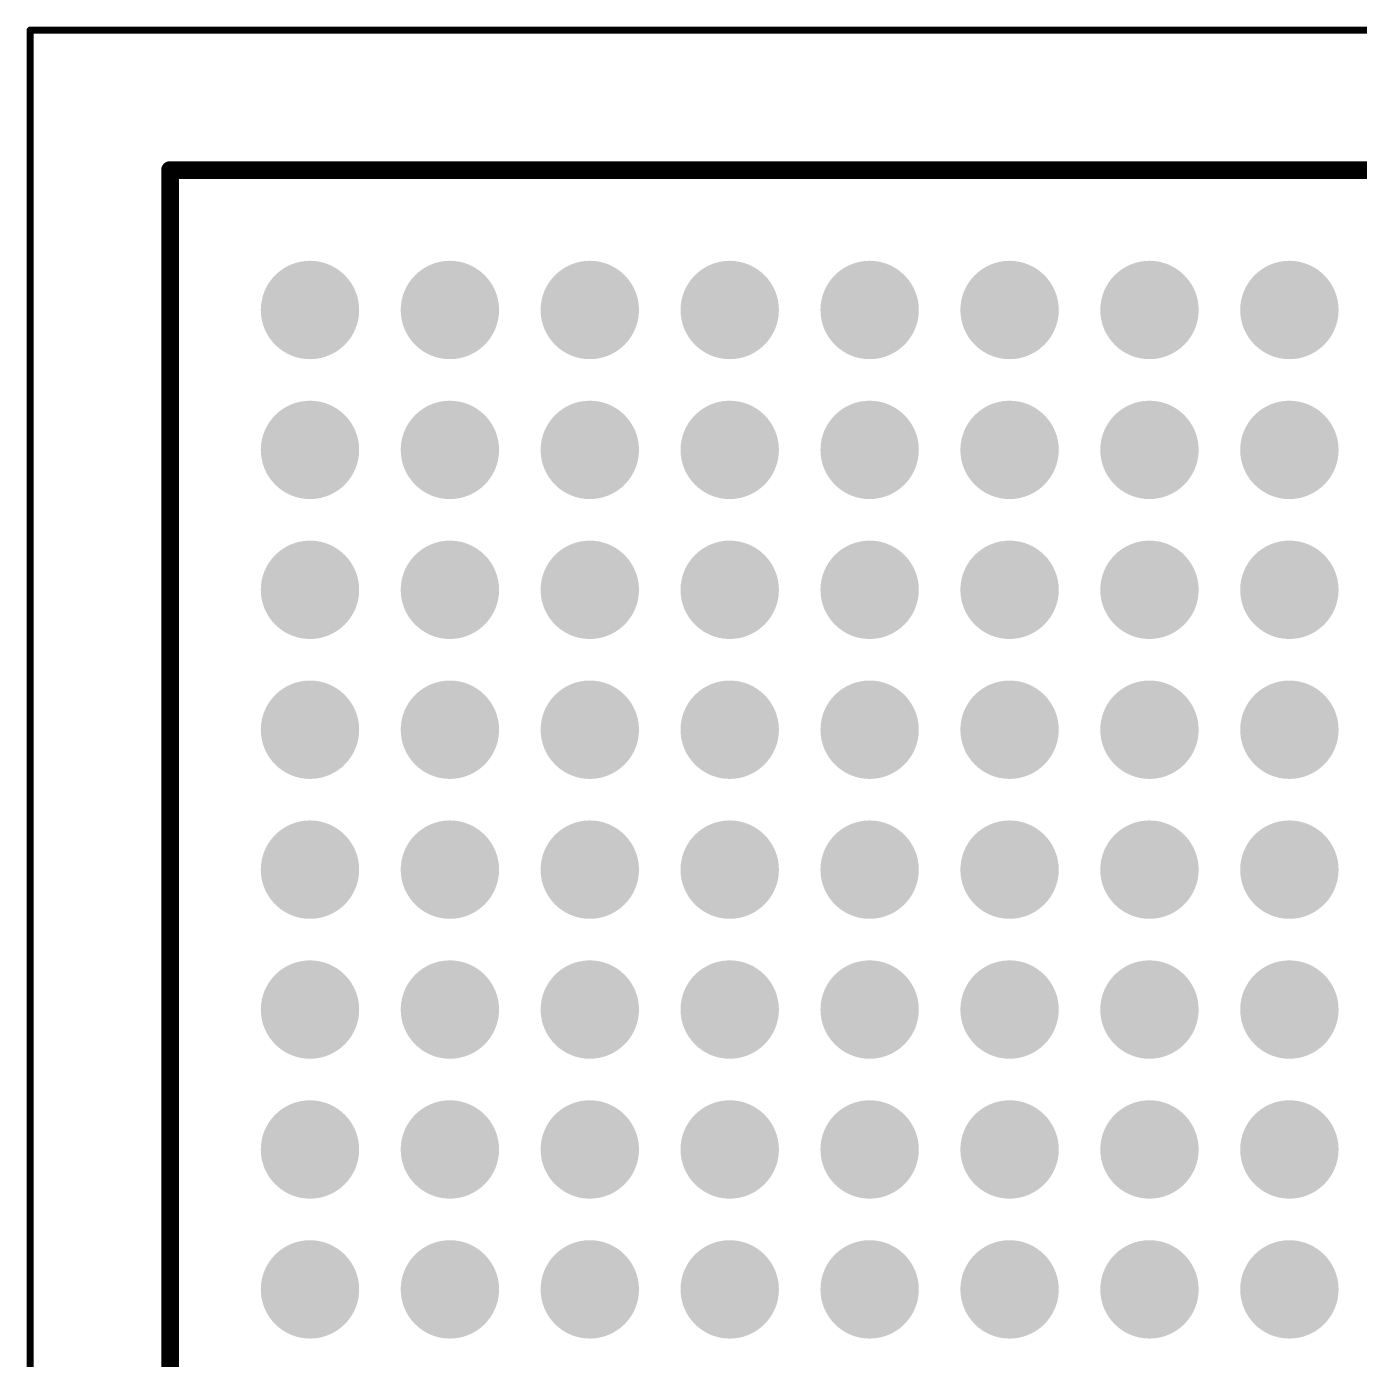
# Model space of a CAD drawing. Header units: inches. Extents: x -6.4 to 91.8, y -6.4 to 92.5.
# Drawn here: x 27.95 to 37.47, y 46.6 to 56.13 of the extents above; entities that cross this region are included whole.
import ezdxf

# ---------------------------------------------------------------- set-up
doc = ezdxf.new("R2010")
doc.units = ezdxf.units.IN
for name, color, linetype in [('Mechanical 13', 56, 'Continuous'), ('Mechanical 15', 56, 'Continuous'), ('TOP', 1, 'Continuous'), ('Top Overlay', 2, 'Continuous'), ('Top Paste', 8, 'Continuous'), ('Top Solder', 216, 'Continuous')]:
    doc.layers.add(name, color=color, linetype=linetype)

msp = doc.modelspace()

# ---------------------------------------------------------------- hatches: boundary and pattern name
at = {"layer": 'TOP'}
h = msp.add_hatch(color=1, dxfattribs=at)
edge = h.paths.add_edge_path()
edge.add_arc((29.972, 54.102), 0.25, 0, 360)
h = msp.add_hatch(color=1, dxfattribs=at)
edge = h.paths.add_edge_path()
edge.add_arc((30.972, 54.102), 0.25, 0, 360)
h = msp.add_hatch(color=1, dxfattribs=at)
edge = h.paths.add_edge_path()
edge.add_arc((31.972, 54.102), 0.25, 0, 360)
h = msp.add_hatch(color=1, dxfattribs=at)
edge = h.paths.add_edge_path()
edge.add_arc((32.972, 54.102), 0.25, 0, 360)
h = msp.add_hatch(color=1, dxfattribs=at)
edge = h.paths.add_edge_path()
edge.add_arc((33.972, 54.102), 0.25, 0, 360)
h = msp.add_hatch(color=1, dxfattribs=at)
edge = h.paths.add_edge_path()
edge.add_arc((34.972, 54.102), 0.25, 0, 360)
h = msp.add_hatch(color=1, dxfattribs=at)
edge = h.paths.add_edge_path()
edge.add_arc((35.972, 54.102), 0.25, 0, 360)
h = msp.add_hatch(color=1, dxfattribs=at)
edge = h.paths.add_edge_path()
edge.add_arc((36.972, 54.102), 0.25, 0, 360)
h = msp.add_hatch(color=1, dxfattribs=at)
edge = h.paths.add_edge_path()
edge.add_arc((29.972, 53.102), 0.25, 0, 360)
h = msp.add_hatch(color=1, dxfattribs=at)
edge = h.paths.add_edge_path()
edge.add_arc((30.972, 53.102), 0.25, 0, 360)
h = msp.add_hatch(color=1, dxfattribs=at)
edge = h.paths.add_edge_path()
edge.add_arc((31.972, 53.102), 0.25, 0, 360)
h = msp.add_hatch(color=1, dxfattribs=at)
edge = h.paths.add_edge_path()
edge.add_arc((32.972, 53.102), 0.25, 0, 360)
h = msp.add_hatch(color=1, dxfattribs=at)
edge = h.paths.add_edge_path()
edge.add_arc((33.972, 53.102), 0.25, 0, 360)
h = msp.add_hatch(color=1, dxfattribs=at)
edge = h.paths.add_edge_path()
edge.add_arc((34.972, 53.102), 0.25, 0, 360)
h = msp.add_hatch(color=1, dxfattribs=at)
edge = h.paths.add_edge_path()
edge.add_arc((35.972, 53.102), 0.25, 0, 360)
h = msp.add_hatch(color=1, dxfattribs=at)
edge = h.paths.add_edge_path()
edge.add_arc((36.972, 53.102), 0.25, 0, 360)
h = msp.add_hatch(color=1, dxfattribs=at)
edge = h.paths.add_edge_path()
edge.add_arc((29.972, 52.102), 0.25, 0, 360)
h = msp.add_hatch(color=1, dxfattribs=at)
edge = h.paths.add_edge_path()
edge.add_arc((30.972, 52.102), 0.25, 0, 360)
h = msp.add_hatch(color=1, dxfattribs=at)
edge = h.paths.add_edge_path()
edge.add_arc((31.972, 52.102), 0.25, 0, 360)
h = msp.add_hatch(color=1, dxfattribs=at)
edge = h.paths.add_edge_path()
edge.add_arc((32.972, 52.102), 0.25, 0, 360)
h = msp.add_hatch(color=1, dxfattribs=at)
edge = h.paths.add_edge_path()
edge.add_arc((33.972, 52.102), 0.25, 0, 360)
h = msp.add_hatch(color=1, dxfattribs=at)
edge = h.paths.add_edge_path()
edge.add_arc((34.972, 52.102), 0.25, 0, 360)
h = msp.add_hatch(color=1, dxfattribs=at)
edge = h.paths.add_edge_path()
edge.add_arc((35.972, 52.102), 0.25, 0, 360)
h = msp.add_hatch(color=1, dxfattribs=at)
edge = h.paths.add_edge_path()
edge.add_arc((36.972, 52.102), 0.25, 0, 360)
h = msp.add_hatch(color=1, dxfattribs=at)
edge = h.paths.add_edge_path()
edge.add_arc((29.972, 51.102), 0.25, 0, 360)
h = msp.add_hatch(color=1, dxfattribs=at)
edge = h.paths.add_edge_path()
edge.add_arc((30.972, 51.102), 0.25, 0, 360)
h = msp.add_hatch(color=1, dxfattribs=at)
edge = h.paths.add_edge_path()
edge.add_arc((31.972, 51.102), 0.25, 0, 360)
h = msp.add_hatch(color=1, dxfattribs=at)
edge = h.paths.add_edge_path()
edge.add_arc((32.972, 51.102), 0.25, 0, 360)
h = msp.add_hatch(color=1, dxfattribs=at)
edge = h.paths.add_edge_path()
edge.add_arc((33.972, 51.102), 0.25, 0, 360)
h = msp.add_hatch(color=1, dxfattribs=at)
edge = h.paths.add_edge_path()
edge.add_arc((34.972, 51.102), 0.25, 0, 360)
h = msp.add_hatch(color=1, dxfattribs=at)
edge = h.paths.add_edge_path()
edge.add_arc((35.972, 51.102), 0.25, 0, 360)
h = msp.add_hatch(color=1, dxfattribs=at)
edge = h.paths.add_edge_path()
edge.add_arc((36.972, 51.102), 0.25, 0, 360)
h = msp.add_hatch(color=1, dxfattribs=at)
edge = h.paths.add_edge_path()
edge.add_arc((29.972, 50.102), 0.25, 0, 360)
h = msp.add_hatch(color=1, dxfattribs=at)
edge = h.paths.add_edge_path()
edge.add_arc((30.972, 50.102), 0.25, 0, 360)
h = msp.add_hatch(color=1, dxfattribs=at)
edge = h.paths.add_edge_path()
edge.add_arc((31.972, 50.102), 0.25, 0, 360)
h = msp.add_hatch(color=1, dxfattribs=at)
edge = h.paths.add_edge_path()
edge.add_arc((32.972, 50.102), 0.25, 0, 360)
h = msp.add_hatch(color=1, dxfattribs=at)
edge = h.paths.add_edge_path()
edge.add_arc((33.972, 50.102), 0.25, 0, 360)
h = msp.add_hatch(color=1, dxfattribs=at)
edge = h.paths.add_edge_path()
edge.add_arc((34.972, 50.102), 0.25, 0, 360)
h = msp.add_hatch(color=1, dxfattribs=at)
edge = h.paths.add_edge_path()
edge.add_arc((35.972, 50.102), 0.25, 0, 360)
h = msp.add_hatch(color=1, dxfattribs=at)
edge = h.paths.add_edge_path()
edge.add_arc((36.972, 50.102), 0.25, 0, 360)
h = msp.add_hatch(color=1, dxfattribs=at)
edge = h.paths.add_edge_path()
edge.add_arc((29.972, 49.102), 0.25, 0, 360)
h = msp.add_hatch(color=1, dxfattribs=at)
edge = h.paths.add_edge_path()
edge.add_arc((30.972, 49.102), 0.25, 0, 360)
h = msp.add_hatch(color=1, dxfattribs=at)
edge = h.paths.add_edge_path()
edge.add_arc((31.972, 49.102), 0.25, 0, 360)
h = msp.add_hatch(color=1, dxfattribs=at)
edge = h.paths.add_edge_path()
edge.add_arc((32.972, 49.102), 0.25, 0, 360)
h = msp.add_hatch(color=1, dxfattribs=at)
edge = h.paths.add_edge_path()
edge.add_arc((33.972, 49.102), 0.25, 0, 360)
h = msp.add_hatch(color=1, dxfattribs=at)
edge = h.paths.add_edge_path()
edge.add_arc((34.972, 49.102), 0.25, 0, 360)
h = msp.add_hatch(color=1, dxfattribs=at)
edge = h.paths.add_edge_path()
edge.add_arc((35.972, 49.102), 0.25, 0, 360)
h = msp.add_hatch(color=1, dxfattribs=at)
edge = h.paths.add_edge_path()
edge.add_arc((36.972, 49.102), 0.25, 0, 360)
h = msp.add_hatch(color=1, dxfattribs=at)
edge = h.paths.add_edge_path()
edge.add_arc((29.972, 48.102), 0.25, 0, 360)
h = msp.add_hatch(color=1, dxfattribs=at)
edge = h.paths.add_edge_path()
edge.add_arc((30.972, 48.102), 0.25, 0, 360)
h = msp.add_hatch(color=1, dxfattribs=at)
edge = h.paths.add_edge_path()
edge.add_arc((31.972, 48.102), 0.25, 0, 360)
h = msp.add_hatch(color=1, dxfattribs=at)
edge = h.paths.add_edge_path()
edge.add_arc((32.972, 48.102), 0.25, 0, 360)
h = msp.add_hatch(color=1, dxfattribs=at)
edge = h.paths.add_edge_path()
edge.add_arc((33.972, 48.102), 0.25, 0, 360)
h = msp.add_hatch(color=1, dxfattribs=at)
edge = h.paths.add_edge_path()
edge.add_arc((34.972, 48.102), 0.25, 0, 360)
h = msp.add_hatch(color=1, dxfattribs=at)
edge = h.paths.add_edge_path()
edge.add_arc((35.972, 48.102), 0.25, 0, 360)
h = msp.add_hatch(color=1, dxfattribs=at)
edge = h.paths.add_edge_path()
edge.add_arc((36.972, 48.102), 0.25, 0, 360)
h = msp.add_hatch(color=1, dxfattribs=at)
edge = h.paths.add_edge_path()
edge.add_arc((29.972, 47.102), 0.25, 0, 360)
h = msp.add_hatch(color=1, dxfattribs=at)
edge = h.paths.add_edge_path()
edge.add_arc((30.972, 47.102), 0.25, 0, 360)
h = msp.add_hatch(color=1, dxfattribs=at)
edge = h.paths.add_edge_path()
edge.add_arc((31.972, 47.102), 0.25, 0, 360)
h = msp.add_hatch(color=1, dxfattribs=at)
edge = h.paths.add_edge_path()
edge.add_arc((32.972, 47.102), 0.25, 0, 360)
h = msp.add_hatch(color=1, dxfattribs=at)
edge = h.paths.add_edge_path()
edge.add_arc((33.972, 47.102), 0.25, 0, 360)
h = msp.add_hatch(color=1, dxfattribs=at)
edge = h.paths.add_edge_path()
edge.add_arc((34.972, 47.102), 0.25, 0, 360)
h = msp.add_hatch(color=1, dxfattribs=at)
edge = h.paths.add_edge_path()
edge.add_arc((35.972, 47.102), 0.25, 0, 360)
h = msp.add_hatch(color=1, dxfattribs=at)
edge = h.paths.add_edge_path()
edge.add_arc((36.972, 47.102), 0.25, 0, 360)
at = {"layer": 'Top Paste'}
h = msp.add_hatch(color=8, dxfattribs=at)
edge = h.paths.add_edge_path()
edge.add_arc((29.972, 54.102), 0.25, 0, 360)
h = msp.add_hatch(color=8, dxfattribs=at)
edge = h.paths.add_edge_path()
edge.add_arc((30.972, 54.102), 0.25, 0, 360)
h = msp.add_hatch(color=8, dxfattribs=at)
edge = h.paths.add_edge_path()
edge.add_arc((31.972, 54.102), 0.25, 0, 360)
h = msp.add_hatch(color=8, dxfattribs=at)
edge = h.paths.add_edge_path()
edge.add_arc((32.972, 54.102), 0.25, 0, 360)
h = msp.add_hatch(color=8, dxfattribs=at)
edge = h.paths.add_edge_path()
edge.add_arc((33.972, 54.102), 0.25, 0, 360)
h = msp.add_hatch(color=8, dxfattribs=at)
edge = h.paths.add_edge_path()
edge.add_arc((34.972, 54.102), 0.25, 0, 360)
h = msp.add_hatch(color=8, dxfattribs=at)
edge = h.paths.add_edge_path()
edge.add_arc((35.972, 54.102), 0.25, 0, 360)
h = msp.add_hatch(color=8, dxfattribs=at)
edge = h.paths.add_edge_path()
edge.add_arc((36.972, 54.102), 0.25, 0, 360)
h = msp.add_hatch(color=8, dxfattribs=at)
edge = h.paths.add_edge_path()
edge.add_arc((29.972, 53.102), 0.25, 0, 360)
h = msp.add_hatch(color=8, dxfattribs=at)
edge = h.paths.add_edge_path()
edge.add_arc((30.972, 53.102), 0.25, 0, 360)
h = msp.add_hatch(color=8, dxfattribs=at)
edge = h.paths.add_edge_path()
edge.add_arc((31.972, 53.102), 0.25, 0, 360)
h = msp.add_hatch(color=8, dxfattribs=at)
edge = h.paths.add_edge_path()
edge.add_arc((32.972, 53.102), 0.25, 0, 360)
h = msp.add_hatch(color=8, dxfattribs=at)
edge = h.paths.add_edge_path()
edge.add_arc((33.972, 53.102), 0.25, 0, 360)
h = msp.add_hatch(color=8, dxfattribs=at)
edge = h.paths.add_edge_path()
edge.add_arc((34.972, 53.102), 0.25, 0, 360)
h = msp.add_hatch(color=8, dxfattribs=at)
edge = h.paths.add_edge_path()
edge.add_arc((35.972, 53.102), 0.25, 0, 360)
h = msp.add_hatch(color=8, dxfattribs=at)
edge = h.paths.add_edge_path()
edge.add_arc((36.972, 53.102), 0.25, 0, 360)
h = msp.add_hatch(color=8, dxfattribs=at)
edge = h.paths.add_edge_path()
edge.add_arc((29.972, 52.102), 0.25, 0, 360)
h = msp.add_hatch(color=8, dxfattribs=at)
edge = h.paths.add_edge_path()
edge.add_arc((30.972, 52.102), 0.25, 0, 360)
h = msp.add_hatch(color=8, dxfattribs=at)
edge = h.paths.add_edge_path()
edge.add_arc((31.972, 52.102), 0.25, 0, 360)
h = msp.add_hatch(color=8, dxfattribs=at)
edge = h.paths.add_edge_path()
edge.add_arc((32.972, 52.102), 0.25, 0, 360)
h = msp.add_hatch(color=8, dxfattribs=at)
edge = h.paths.add_edge_path()
edge.add_arc((33.972, 52.102), 0.25, 0, 360)
h = msp.add_hatch(color=8, dxfattribs=at)
edge = h.paths.add_edge_path()
edge.add_arc((34.972, 52.102), 0.25, 0, 360)
h = msp.add_hatch(color=8, dxfattribs=at)
edge = h.paths.add_edge_path()
edge.add_arc((35.972, 52.102), 0.25, 0, 360)
h = msp.add_hatch(color=8, dxfattribs=at)
edge = h.paths.add_edge_path()
edge.add_arc((36.972, 52.102), 0.25, 0, 360)
h = msp.add_hatch(color=8, dxfattribs=at)
edge = h.paths.add_edge_path()
edge.add_arc((29.972, 51.102), 0.25, 0, 360)
h = msp.add_hatch(color=8, dxfattribs=at)
edge = h.paths.add_edge_path()
edge.add_arc((30.972, 51.102), 0.25, 0, 360)
h = msp.add_hatch(color=8, dxfattribs=at)
edge = h.paths.add_edge_path()
edge.add_arc((31.972, 51.102), 0.25, 0, 360)
h = msp.add_hatch(color=8, dxfattribs=at)
edge = h.paths.add_edge_path()
edge.add_arc((32.972, 51.102), 0.25, 0, 360)
h = msp.add_hatch(color=8, dxfattribs=at)
edge = h.paths.add_edge_path()
edge.add_arc((33.972, 51.102), 0.25, 0, 360)
h = msp.add_hatch(color=8, dxfattribs=at)
edge = h.paths.add_edge_path()
edge.add_arc((34.972, 51.102), 0.25, 0, 360)
h = msp.add_hatch(color=8, dxfattribs=at)
edge = h.paths.add_edge_path()
edge.add_arc((35.972, 51.102), 0.25, 0, 360)
h = msp.add_hatch(color=8, dxfattribs=at)
edge = h.paths.add_edge_path()
edge.add_arc((36.972, 51.102), 0.25, 0, 360)
h = msp.add_hatch(color=8, dxfattribs=at)
edge = h.paths.add_edge_path()
edge.add_arc((29.972, 50.102), 0.25, 0, 360)
h = msp.add_hatch(color=8, dxfattribs=at)
edge = h.paths.add_edge_path()
edge.add_arc((30.972, 50.102), 0.25, 0, 360)
h = msp.add_hatch(color=8, dxfattribs=at)
edge = h.paths.add_edge_path()
edge.add_arc((31.972, 50.102), 0.25, 0, 360)
h = msp.add_hatch(color=8, dxfattribs=at)
edge = h.paths.add_edge_path()
edge.add_arc((32.972, 50.102), 0.25, 0, 360)
h = msp.add_hatch(color=8, dxfattribs=at)
edge = h.paths.add_edge_path()
edge.add_arc((33.972, 50.102), 0.25, 0, 360)
h = msp.add_hatch(color=8, dxfattribs=at)
edge = h.paths.add_edge_path()
edge.add_arc((34.972, 50.102), 0.25, 0, 360)
h = msp.add_hatch(color=8, dxfattribs=at)
edge = h.paths.add_edge_path()
edge.add_arc((35.972, 50.102), 0.25, 0, 360)
h = msp.add_hatch(color=8, dxfattribs=at)
edge = h.paths.add_edge_path()
edge.add_arc((36.972, 50.102), 0.25, 0, 360)
h = msp.add_hatch(color=8, dxfattribs=at)
edge = h.paths.add_edge_path()
edge.add_arc((29.972, 49.102), 0.25, 0, 360)
h = msp.add_hatch(color=8, dxfattribs=at)
edge = h.paths.add_edge_path()
edge.add_arc((30.972, 49.102), 0.25, 0, 360)
h = msp.add_hatch(color=8, dxfattribs=at)
edge = h.paths.add_edge_path()
edge.add_arc((31.972, 49.102), 0.25, 0, 360)
h = msp.add_hatch(color=8, dxfattribs=at)
edge = h.paths.add_edge_path()
edge.add_arc((32.972, 49.102), 0.25, 0, 360)
h = msp.add_hatch(color=8, dxfattribs=at)
edge = h.paths.add_edge_path()
edge.add_arc((33.972, 49.102), 0.25, 0, 360)
h = msp.add_hatch(color=8, dxfattribs=at)
edge = h.paths.add_edge_path()
edge.add_arc((34.972, 49.102), 0.25, 0, 360)
h = msp.add_hatch(color=8, dxfattribs=at)
edge = h.paths.add_edge_path()
edge.add_arc((35.972, 49.102), 0.25, 0, 360)
h = msp.add_hatch(color=8, dxfattribs=at)
edge = h.paths.add_edge_path()
edge.add_arc((36.972, 49.102), 0.25, 0, 360)
h = msp.add_hatch(color=8, dxfattribs=at)
edge = h.paths.add_edge_path()
edge.add_arc((29.972, 48.102), 0.25, 0, 360)
h = msp.add_hatch(color=8, dxfattribs=at)
edge = h.paths.add_edge_path()
edge.add_arc((30.972, 48.102), 0.25, 0, 360)
h = msp.add_hatch(color=8, dxfattribs=at)
edge = h.paths.add_edge_path()
edge.add_arc((31.972, 48.102), 0.25, 0, 360)
h = msp.add_hatch(color=8, dxfattribs=at)
edge = h.paths.add_edge_path()
edge.add_arc((32.972, 48.102), 0.25, 0, 360)
h = msp.add_hatch(color=8, dxfattribs=at)
edge = h.paths.add_edge_path()
edge.add_arc((33.972, 48.102), 0.25, 0, 360)
h = msp.add_hatch(color=8, dxfattribs=at)
edge = h.paths.add_edge_path()
edge.add_arc((34.972, 48.102), 0.25, 0, 360)
h = msp.add_hatch(color=8, dxfattribs=at)
edge = h.paths.add_edge_path()
edge.add_arc((35.972, 48.102), 0.25, 0, 360)
h = msp.add_hatch(color=8, dxfattribs=at)
edge = h.paths.add_edge_path()
edge.add_arc((36.972, 48.102), 0.25, 0, 360)
h = msp.add_hatch(color=8, dxfattribs=at)
edge = h.paths.add_edge_path()
edge.add_arc((29.972, 47.102), 0.25, 0, 360)
h = msp.add_hatch(color=8, dxfattribs=at)
edge = h.paths.add_edge_path()
edge.add_arc((30.972, 47.102), 0.25, 0, 360)
h = msp.add_hatch(color=8, dxfattribs=at)
edge = h.paths.add_edge_path()
edge.add_arc((31.972, 47.102), 0.25, 0, 360)
h = msp.add_hatch(color=8, dxfattribs=at)
edge = h.paths.add_edge_path()
edge.add_arc((32.972, 47.102), 0.25, 0, 360)
h = msp.add_hatch(color=8, dxfattribs=at)
edge = h.paths.add_edge_path()
edge.add_arc((33.972, 47.102), 0.25, 0, 360)
h = msp.add_hatch(color=8, dxfattribs=at)
edge = h.paths.add_edge_path()
edge.add_arc((34.972, 47.102), 0.25, 0, 360)
h = msp.add_hatch(color=8, dxfattribs=at)
edge = h.paths.add_edge_path()
edge.add_arc((35.972, 47.102), 0.25, 0, 360)
h = msp.add_hatch(color=8, dxfattribs=at)
edge = h.paths.add_edge_path()
edge.add_arc((36.972, 47.102), 0.25, 0, 360)
at = {"layer": 'Top Solder'}
h = msp.add_hatch(color=216, dxfattribs=at)
edge = h.paths.add_edge_path()
edge.add_arc((29.972, 54.102), 0.3516, 0, 360)
h = msp.add_hatch(color=216, dxfattribs=at)
edge = h.paths.add_edge_path()
edge.add_arc((30.972, 54.102), 0.3516, 0, 360)
h = msp.add_hatch(color=216, dxfattribs=at)
edge = h.paths.add_edge_path()
edge.add_arc((31.972, 54.102), 0.3516, 0, 360)
h = msp.add_hatch(color=216, dxfattribs=at)
edge = h.paths.add_edge_path()
edge.add_arc((32.972, 54.102), 0.3516, 0, 360)
h = msp.add_hatch(color=216, dxfattribs=at)
edge = h.paths.add_edge_path()
edge.add_arc((33.972, 54.102), 0.3516, 0, 360)
h = msp.add_hatch(color=216, dxfattribs=at)
edge = h.paths.add_edge_path()
edge.add_arc((34.972, 54.102), 0.3516, 0, 360)
h = msp.add_hatch(color=216, dxfattribs=at)
edge = h.paths.add_edge_path()
edge.add_arc((35.972, 54.102), 0.3516, 0, 360)
h = msp.add_hatch(color=216, dxfattribs=at)
edge = h.paths.add_edge_path()
edge.add_arc((36.972, 54.102), 0.3516, 0, 360)
h = msp.add_hatch(color=216, dxfattribs=at)
edge = h.paths.add_edge_path()
edge.add_arc((29.972, 53.102), 0.3516, 0, 360)
h = msp.add_hatch(color=216, dxfattribs=at)
edge = h.paths.add_edge_path()
edge.add_arc((30.972, 53.102), 0.3516, 0, 360)
h = msp.add_hatch(color=216, dxfattribs=at)
edge = h.paths.add_edge_path()
edge.add_arc((31.972, 53.102), 0.3516, 0, 360)
h = msp.add_hatch(color=216, dxfattribs=at)
edge = h.paths.add_edge_path()
edge.add_arc((32.972, 53.102), 0.3516, 0, 360)
h = msp.add_hatch(color=216, dxfattribs=at)
edge = h.paths.add_edge_path()
edge.add_arc((33.972, 53.102), 0.3516, 0, 360)
h = msp.add_hatch(color=216, dxfattribs=at)
edge = h.paths.add_edge_path()
edge.add_arc((34.972, 53.102), 0.3516, 0, 360)
h = msp.add_hatch(color=216, dxfattribs=at)
edge = h.paths.add_edge_path()
edge.add_arc((35.972, 53.102), 0.3516, 0, 360)
h = msp.add_hatch(color=216, dxfattribs=at)
edge = h.paths.add_edge_path()
edge.add_arc((36.972, 53.102), 0.3516, 0, 360)
h = msp.add_hatch(color=216, dxfattribs=at)
edge = h.paths.add_edge_path()
edge.add_arc((29.972, 52.102), 0.3516, 0, 360)
h = msp.add_hatch(color=216, dxfattribs=at)
edge = h.paths.add_edge_path()
edge.add_arc((30.972, 52.102), 0.3516, 0, 360)
h = msp.add_hatch(color=216, dxfattribs=at)
edge = h.paths.add_edge_path()
edge.add_arc((31.972, 52.102), 0.3516, 0, 360)
h = msp.add_hatch(color=216, dxfattribs=at)
edge = h.paths.add_edge_path()
edge.add_arc((32.972, 52.102), 0.3516, 0, 360)
h = msp.add_hatch(color=216, dxfattribs=at)
edge = h.paths.add_edge_path()
edge.add_arc((33.972, 52.102), 0.3516, 0, 360)
h = msp.add_hatch(color=216, dxfattribs=at)
edge = h.paths.add_edge_path()
edge.add_arc((34.972, 52.102), 0.3516, 0, 360)
h = msp.add_hatch(color=216, dxfattribs=at)
edge = h.paths.add_edge_path()
edge.add_arc((35.972, 52.102), 0.3516, 0, 360)
h = msp.add_hatch(color=216, dxfattribs=at)
edge = h.paths.add_edge_path()
edge.add_arc((36.972, 52.102), 0.3516, 0, 360)
h = msp.add_hatch(color=216, dxfattribs=at)
edge = h.paths.add_edge_path()
edge.add_arc((29.972, 51.102), 0.3516, 0, 360)
h = msp.add_hatch(color=216, dxfattribs=at)
edge = h.paths.add_edge_path()
edge.add_arc((30.972, 51.102), 0.3516, 0, 360)
h = msp.add_hatch(color=216, dxfattribs=at)
edge = h.paths.add_edge_path()
edge.add_arc((31.972, 51.102), 0.3516, 0, 360)
h = msp.add_hatch(color=216, dxfattribs=at)
edge = h.paths.add_edge_path()
edge.add_arc((32.972, 51.102), 0.3516, 0, 360)
h = msp.add_hatch(color=216, dxfattribs=at)
edge = h.paths.add_edge_path()
edge.add_arc((33.972, 51.102), 0.3516, 0, 360)
h = msp.add_hatch(color=216, dxfattribs=at)
edge = h.paths.add_edge_path()
edge.add_arc((34.972, 51.102), 0.3516, 0, 360)
h = msp.add_hatch(color=216, dxfattribs=at)
edge = h.paths.add_edge_path()
edge.add_arc((35.972, 51.102), 0.3516, 0, 360)
h = msp.add_hatch(color=216, dxfattribs=at)
edge = h.paths.add_edge_path()
edge.add_arc((36.972, 51.102), 0.3516, 0, 360)
h = msp.add_hatch(color=216, dxfattribs=at)
edge = h.paths.add_edge_path()
edge.add_arc((29.972, 50.102), 0.3516, 0, 360)
h = msp.add_hatch(color=216, dxfattribs=at)
edge = h.paths.add_edge_path()
edge.add_arc((30.972, 50.102), 0.3516, 0, 360)
h = msp.add_hatch(color=216, dxfattribs=at)
edge = h.paths.add_edge_path()
edge.add_arc((31.972, 50.102), 0.3516, 0, 360)
h = msp.add_hatch(color=216, dxfattribs=at)
edge = h.paths.add_edge_path()
edge.add_arc((32.972, 50.102), 0.3516, 0, 360)
h = msp.add_hatch(color=216, dxfattribs=at)
edge = h.paths.add_edge_path()
edge.add_arc((33.972, 50.102), 0.3516, 0, 360)
h = msp.add_hatch(color=216, dxfattribs=at)
edge = h.paths.add_edge_path()
edge.add_arc((34.972, 50.102), 0.3516, 0, 360)
h = msp.add_hatch(color=216, dxfattribs=at)
edge = h.paths.add_edge_path()
edge.add_arc((35.972, 50.102), 0.3516, 0, 360)
h = msp.add_hatch(color=216, dxfattribs=at)
edge = h.paths.add_edge_path()
edge.add_arc((36.972, 50.102), 0.3516, 0, 360)
h = msp.add_hatch(color=216, dxfattribs=at)
edge = h.paths.add_edge_path()
edge.add_arc((29.972, 49.102), 0.3516, 0, 360)
h = msp.add_hatch(color=216, dxfattribs=at)
edge = h.paths.add_edge_path()
edge.add_arc((30.972, 49.102), 0.3516, 0, 360)
h = msp.add_hatch(color=216, dxfattribs=at)
edge = h.paths.add_edge_path()
edge.add_arc((31.972, 49.102), 0.3516, 0, 360)
h = msp.add_hatch(color=216, dxfattribs=at)
edge = h.paths.add_edge_path()
edge.add_arc((32.972, 49.102), 0.3516, 0, 360)
h = msp.add_hatch(color=216, dxfattribs=at)
edge = h.paths.add_edge_path()
edge.add_arc((33.972, 49.102), 0.3516, 0, 360)
h = msp.add_hatch(color=216, dxfattribs=at)
edge = h.paths.add_edge_path()
edge.add_arc((34.972, 49.102), 0.3516, 0, 360)
h = msp.add_hatch(color=216, dxfattribs=at)
edge = h.paths.add_edge_path()
edge.add_arc((35.972, 49.102), 0.3516, 0, 360)
h = msp.add_hatch(color=216, dxfattribs=at)
edge = h.paths.add_edge_path()
edge.add_arc((36.972, 49.102), 0.3516, 0, 360)
h = msp.add_hatch(color=216, dxfattribs=at)
edge = h.paths.add_edge_path()
edge.add_arc((29.972, 48.102), 0.3516, 0, 360)
h = msp.add_hatch(color=216, dxfattribs=at)
edge = h.paths.add_edge_path()
edge.add_arc((30.972, 48.102), 0.3516, 0, 360)
h = msp.add_hatch(color=216, dxfattribs=at)
edge = h.paths.add_edge_path()
edge.add_arc((31.972, 48.102), 0.3516, 0, 360)
h = msp.add_hatch(color=216, dxfattribs=at)
edge = h.paths.add_edge_path()
edge.add_arc((32.972, 48.102), 0.3516, 0, 360)
h = msp.add_hatch(color=216, dxfattribs=at)
edge = h.paths.add_edge_path()
edge.add_arc((33.972, 48.102), 0.3516, 0, 360)
h = msp.add_hatch(color=216, dxfattribs=at)
edge = h.paths.add_edge_path()
edge.add_arc((34.972, 48.102), 0.3516, 0, 360)
h = msp.add_hatch(color=216, dxfattribs=at)
edge = h.paths.add_edge_path()
edge.add_arc((35.972, 48.102), 0.3516, 0, 360)
h = msp.add_hatch(color=216, dxfattribs=at)
edge = h.paths.add_edge_path()
edge.add_arc((36.972, 48.102), 0.3516, 0, 360)
h = msp.add_hatch(color=216, dxfattribs=at)
edge = h.paths.add_edge_path()
edge.add_arc((29.972, 47.102), 0.3516, 0, 360)
h = msp.add_hatch(color=216, dxfattribs=at)
edge = h.paths.add_edge_path()
edge.add_arc((30.972, 47.102), 0.3516, 0, 360)
h = msp.add_hatch(color=216, dxfattribs=at)
edge = h.paths.add_edge_path()
edge.add_arc((31.972, 47.102), 0.3516, 0, 360)
h = msp.add_hatch(color=216, dxfattribs=at)
edge = h.paths.add_edge_path()
edge.add_arc((32.972, 47.102), 0.3516, 0, 360)
h = msp.add_hatch(color=216, dxfattribs=at)
edge = h.paths.add_edge_path()
edge.add_arc((33.972, 47.102), 0.3516, 0, 360)
h = msp.add_hatch(color=216, dxfattribs=at)
edge = h.paths.add_edge_path()
edge.add_arc((34.972, 47.102), 0.3516, 0, 360)
h = msp.add_hatch(color=216, dxfattribs=at)
edge = h.paths.add_edge_path()
edge.add_arc((35.972, 47.102), 0.3516, 0, 360)
h = msp.add_hatch(color=216, dxfattribs=at)
edge = h.paths.add_edge_path()
edge.add_arc((36.972, 47.102), 0.3516, 0, 360)

# ---------------------------------------------------------------- linework, layer by layer
at = {"layer": 'Mechanical 13'}
for points in [[(28.972, 20.102, 0.127, 0.127, 0), (28.972, 55.102, 0.127, 0.127, 0)], [(28.972, 55.102, 0.127, 0.127, 0), (63.972, 55.102, 0.127, 0.127, 0)]]:
    msp.add_lwpolyline(points, format="xyseb", dxfattribs=at)
msp.add_lwpolyline([(28.9402, 55.102, 0.0635, 0.0635, 1), (29.0037, 55.102, 0.0635, 0.0635, 1)], format="xyseb", close=True, dxfattribs=at)
msp.add_lwpolyline([(28.9402, 55.102, 0.0635, 0.0635, 1), (29.0037, 55.102, 0.0635, 0.0635, 1)], format="xyseb", close=True, dxfattribs=at)
at = {"layer": 'Mechanical 15'}
for points in [[(27.972, 19.102, 0.05, 0.05, 0), (27.972, 56.102, 0.05, 0.05, 0)], [(27.972, 56.102, 0.05, 0.05, 0), (64.972, 56.102, 0.05, 0.05, 0)]]:
    msp.add_lwpolyline(points, format="xyseb", dxfattribs=at)
msp.add_lwpolyline([(27.9595, 56.102, 0.025, 0.025, 1), (27.9845, 56.102, 0.025, 0.025, 1)], format="xyseb", close=True, dxfattribs=at)
msp.add_lwpolyline([(27.9595, 56.102, 0.025, 0.025, 1), (27.9845, 56.102, 0.025, 0.025, 1)], format="xyseb", close=True, dxfattribs=at)
at = {"layer": 'Top Overlay'}
for points in [[(28.972, 50.022, 0.127, 0.127, 0), (28.972, 55.102, 0.127, 0.127, 0)], [(28.972, 55.102, 0.127, 0.127, 0), (34.052, 55.102, 0.127, 0.127, 0)]]:
    msp.add_lwpolyline(points, format="xyseb", dxfattribs=at)
for points in [[(28.9402, 55.102, 0.0635, 0.0635, 1), (29.0037, 55.102, 0.0635, 0.0635, 1)], [(28.9402, 55.102, 0.0635, 0.0635, 1), (29.0037, 55.102, 0.0635, 0.0635, 1)], [(34.0202, 55.102, 0.0635, 0.0635, 1), (34.0837, 55.102, 0.0635, 0.0635, 1)], [(28.9402, 50.022, 0.0635, 0.0635, 1), (29.0037, 50.022, 0.0635, 0.0635, 1)]]:
    msp.add_lwpolyline(points, format="xyseb", close=True, dxfattribs=at)

doc.saveas('drawing.dxf')
